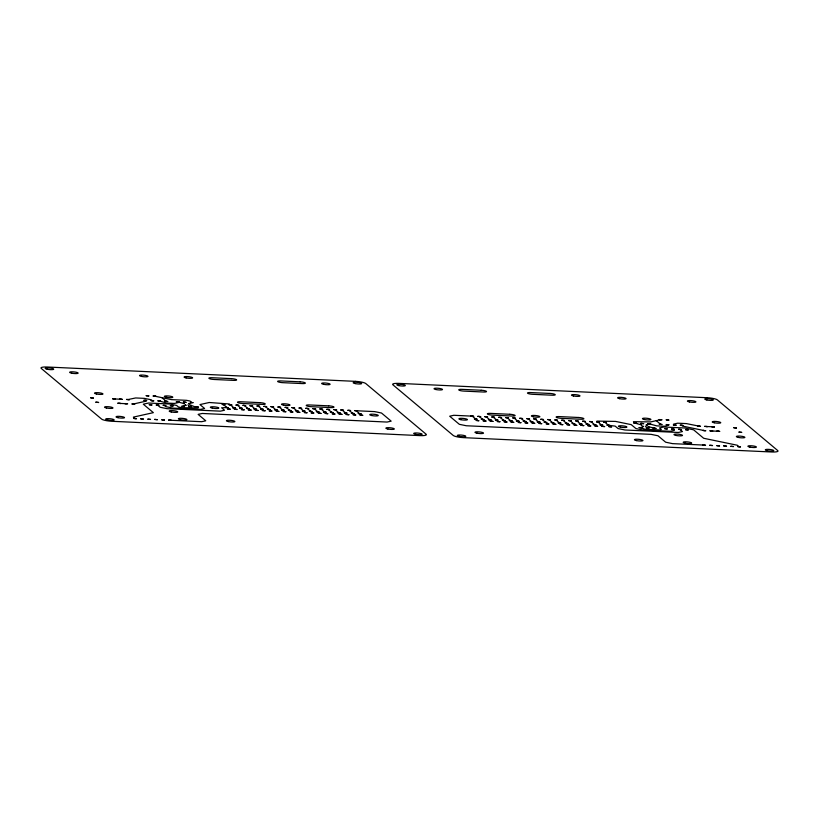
<?xml version="1.0" encoding="UTF-8"?>
<svg xmlns="http://www.w3.org/2000/svg" width="819" height="819" viewBox="0 0 819 819"><rect width="100%" height="100%" fill="white"/><g stroke="black" fill="none" stroke-linecap="round" stroke-linejoin="round"><path stroke-width="1.23" d="M93.356 398.054L90.54 397.788L93.366 398.014M115.295 399.129L112.541 398.812L115.366 399.037M124.846 403.542L127.672 403.828L124.857 403.624M129.33 399.733L126.495 399.437L129.33 399.692M134.633 404.207L131.828 403.931L134.654 404.156M146.222 395.731L149.038 395.935L146.202 395.69M143.939 400.215L146.765 400.501L143.949 400.296M153.194 395.976L156.019 396.263L153.194 396.038M149.263 404.678L152.088 404.965L149.273 404.76M153.675 400.911L150.921 400.593L153.747 400.829M140.694 418.775L143.53 419.062L140.694 418.826M164.895 401.187L167.721 401.474M150.491 419.441L147.686 419.154L150.512 419.389M163.227 405.333L166.052 405.62L163.216 405.374M167.711 401.515L164.885 401.228M176.402 401.73L179.228 402.016M173.024 405.999L170.209 405.712L173.044 405.948M179.156 402.098L176.402 401.781M164.455 420.086L161.64 419.789L164.476 420.034M184.521 406.531L181.716 406.234L184.551 406.48M190.366 402.375L193.192 402.661L190.407 402.477M195.69 406.838L198.515 407.135M198.495 407.186L195.69 406.9M224.836 404.74L222.021 404.443L224.856 404.688M225.573 407.381L228.399 407.667L225.583 407.452M230.17 409.193L227.344 408.927L230.17 409.152M235.995 405.047L238.82 405.333M238.8 405.395L235.995 405.108M239.537 408.026L242.373 408.312L239.557 408.108M244.123 409.858L241.308 409.551L244.144 409.807M249.959 405.702L252.795 405.989L249.979 405.784M249.283 408.732L246.529 408.415L249.355 408.64M255.282 410.165L258.108 410.452M258.087 410.514L255.303 410.247M263.933 406.347L266.759 406.644L263.933 406.408M263.298 409.346L260.483 409.039L263.319 409.295M269.256 410.821L272.082 411.107L269.256 410.872M277.907 407.002L280.733 407.289L277.917 407.084M277.272 409.991L274.457 409.695L277.293 409.94M283.22 411.466L286.046 411.752L283.22 411.527M287.694 407.667L284.889 407.381L287.715 407.616M288.431 410.309L291.257 410.595L288.452 410.38M295.434 410.708L298.249 410.913L295.413 410.667M297.195 412.121L300.02 412.407L297.205 412.192M301.607 408.353L298.853 408.016L301.689 408.261M302.406 410.954L305.231 411.24L302.406 411.015M306.982 412.786L304.177 412.5L307.002 412.735M312.827 408.63L315.653 408.916M311.179 412.848L313.994 413.052L311.159 412.807M315.643 408.957L312.817 408.661M316.369 411.609L319.205 411.896L316.39 411.681M320.956 413.431L318.141 413.134L320.976 413.38M326.791 409.275L329.627 409.561L326.832 409.377M326.167 412.274L323.362 411.988L326.187 412.213M333.098 412.633L330.333 412.295L333.169 412.541M334.869 414.117L332.104 413.779L334.94 414.035M340.765 409.93L343.591 410.217L340.776 410.002M340.131 412.919L337.315 412.622L340.151 412.868M346.089 414.394L348.914 414.68M350.573 410.575L347.747 410.309L350.573 410.544M348.843 414.772L346.089 414.455M354.729 410.575L357.565 410.862L354.729 410.636M354.105 413.575L351.29 413.267L354.125 413.523M360.053 415.049L362.878 415.335L360.094 415.141M477.825 416.308L480.661 416.595M480.63 416.656L477.846 416.39M481.377 419.287L484.203 419.574L481.388 419.369M484.828 416.717L487.643 416.922L484.807 416.676M483.149 420.771L485.974 421.058M485.974 421.099L483.138 420.812M491.799 416.963L494.625 417.25L491.799 417.014M491.113 419.983L488.359 419.666L491.185 419.901M499.928 421.765L497.113 421.468L499.948 421.713M505.763 417.608L508.599 417.895L505.784 417.69M505.088 420.638L502.323 420.301L505.159 420.546M511.087 422.072L513.912 422.369L511.097 422.154M519.737 418.263L522.563 418.55M519.123 421.242L516.287 420.946L519.123 421.201M522.542 418.601L519.737 418.314M520.894 422.665L518.069 422.399L520.904 422.686M525.061 422.727L527.886 423.013L525.061 422.788M529.524 418.929L526.719 418.642L529.545 418.878M530.272 421.56L533.097 421.846L530.282 421.642M539.025 423.382L541.85 423.669L539.025 423.433M543.499 419.574L540.683 419.277L543.519 419.523M544.236 422.215L547.061 422.502L544.256 422.287M548.812 424.047L546.007 423.761L548.843 423.986M557.411 420.26L554.647 419.922L557.483 420.178M558.21 422.86L561.035 423.147L558.21 422.921M562.786 424.692L559.971 424.385L562.807 424.641M568.632 420.536L571.457 420.823M567.997 423.536L565.192 423.249L568.017 423.474M571.447 420.864L568.632 420.597M576.76 425.348L573.945 425.041L576.781 425.286M582.596 421.191L585.421 421.478L582.637 421.283M581.971 424.181L579.156 423.873L581.992 424.129M587.919 425.655L590.745 425.941M590.724 425.993L587.929 425.726M596.57 421.836L599.395 422.123L596.58 421.918M595.935 424.836L593.12 424.529L595.956 424.774M600.112 424.815L602.938 425.102L600.112 424.856M601.883 426.3L604.719 426.586L601.883 426.361M606.377 422.491L603.552 422.215L606.377 422.45M607.104 425.143L609.93 425.43M609.909 425.481L607.094 425.194M640.806 423.351L643.632 423.638M639.158 427.569L641.973 427.774L639.137 427.528M643.632 423.669L640.796 423.382M648.935 428.153L646.119 427.856L648.955 428.102M659.213 419.533L662.049 419.819L659.234 419.615M666.277 424.529L669.113 424.815L666.297 424.611M671.6 429.002L674.426 429.289L671.6 429.054M676.074 425.204L673.269 424.918L676.095 425.143M685.575 429.647L688.4 429.934L685.585 429.729M704.668 426.32L707.493 426.607L704.678 426.402M709.991 430.784L712.817 431.07L709.991 430.845M714.455 426.986L711.65 426.699L714.485 426.934M702.743 444.942L705.579 445.229L702.743 444.973M709.735 445.26L712.561 445.546L709.735 445.321M719.522 445.935L716.717 445.649L719.543 445.874M736.455 428.009L733.65 427.723L736.476 427.958M733.486 446.58L730.681 446.273L733.517 446.529M740.478 446.908L737.673 446.56L740.499 446.857M183.128 406.357L185.749 405.088M189.158 403.808L191.779 402.538L189.988 401.034L186.537 400.327L171.406 399.621L154.607 396.14M643.171 426.382L640.55 427.651L645.075 429.269L659.295 429.934L661.353 429.473L659.51 427.927L663.615 427.006L684.817 427.999L693.58 429.811L703.654 438.267L737.305 445.239L739.076 446.724M646.58 425.102L649.201 423.832L656.838 425.88L664.332 426.228L668.427 425.317L667.69 424.692M133.241 404.033L146.243 401.126L145.352 400.378M660.626 419.697L650.624 421.928L633.445 421.683L635.237 423.188L641.359 424.856M127.918 399.57L135.657 397.952L144.349 398.362L151.239 399.785L152.334 400.706M113.943 398.914L120.936 399.242M706.08 426.484L713.062 426.812M119.267 403.378L126.249 403.706M711.404 430.948L718.386 431.275M170.045 420.239L201.658 421.703L205.764 420.792L198.116 414.373L202.221 413.462L387.07 422.061L391.175 421.15L381.511 413.032L374.611 411.599L356.142 410.739L359.695 413.718M704.156 445.096L672.542 443.632L665.642 442.199L658.005 435.78L651.105 434.357L466.257 425.747L459.357 424.324L449.682 416.206L453.787 415.284L472.256 416.144L475.798 419.123M699.098 426.156L686.383 423.597L677.692 423.188L673.587 424.109L674.682 425.02M704.412 430.62L682.555 426.095L681.664 425.348M648.402 426.627L654.524 428.296M190.97 405.333L198.178 407.903L181.9 407.708L178.45 406.992L176.607 405.446L169.717 404.013L148.505 403.03L143.294 404.197L153.368 412.653L133.354 417.117L135.125 418.611M183.937 403.562L177.805 401.894L178.552 402.508L174.447 403.429L166.953 403.081L159.316 401.023M679.995 429.484L682.473 431.562L678.367 432.473L624.969 429.995L618.069 428.562L615.161 426.115L608.507 425.307L604.965 422.328M673.013 429.166L674.436 430.354L670.331 431.275L642.792 429.995L635.902 428.562L631.244 424.651L615.591 421.416L596.897 421.099L601.525 424.979M656.295 420.669L660.708 424.375M646.16 424.754L647 425.45M647.983 426.279L648.812 426.975M645.362 426.156L647.542 427.979M640.939 424.508L641.779 425.215M642.751 426.034L643.591 426.73M590.99 421.672L594.543 424.651M584.008 421.345L587.551 424.324M577.026 421.027L580.569 424.007M570.034 420.7L573.587 423.679M563.052 420.372L566.605 423.351M556.07 420.045L559.612 423.024M549.088 419.727L552.63 422.696M542.096 419.4L545.649 422.379M535.114 419.072L538.667 422.051M528.132 418.744L531.674 421.724M521.15 418.427L524.692 421.396M514.158 418.099L517.71 421.079M507.176 417.772L510.728 420.751M500.194 417.444L503.736 420.423M493.212 417.127L496.754 420.096M486.22 416.799L489.772 419.778M479.238 416.472L482.79 419.451M349.16 410.411L352.702 413.39M342.178 410.094L345.72 413.073M335.186 409.766L338.738 412.745M328.204 409.439L331.756 412.418M321.222 409.111L324.764 412.09M314.24 408.794L317.782 411.762M307.248 408.466L310.8 411.445M300.266 408.138L303.818 411.118M293.284 407.811L296.826 410.79M286.302 407.493L289.844 410.462M279.31 407.166L282.862 410.145M272.328 406.838L275.87 409.817M265.346 406.511L268.888 409.49M258.354 406.193L261.906 409.162M251.372 405.866L254.924 408.845M244.39 405.538L247.932 408.517M237.408 405.21L240.95 408.19M233.968 407.862L229.34 403.982L209.265 402.498L199.949 404.576L204.607 408.486L200.501 409.398L172.963 408.118L166.062 406.685L164.639 405.497M223.433 404.566L226.986 407.545L221.611 407.801L224.519 410.237L220.424 411.158L167.025 408.671L160.125 407.248L157.657 405.17M188.739 403.46L189.578 404.156M190.551 404.975L191.39 405.681M187.94 404.862L190.11 406.685M183.517 403.214L184.357 403.91M185.329 404.74L186.169 405.436M161.886 397.645L166.298 401.351M95.874 402.18L98.689 402.487L95.895 402.16M119.533 399.058L122.348 399.365L119.584 399.027M117.875 403.204L120.69 403.511L117.926 403.173M133.732 418.427L136.538 418.734L133.773 418.396M157.924 400.849L160.739 401.156L157.975 400.819M156.255 404.985L159.07 405.292L156.275 404.975M154.678 419.41L157.494 419.707L154.699 419.389M183.395 402.037L186.21 402.344L183.415 402.016M168.653 420.055L171.468 420.362L168.704 420.024M188.718 406.5L191.533 406.808L188.718 406.5M229.023 404.709L231.838 405.016L229.023 404.709M232.576 407.688L235.381 407.995L232.576 407.688M234.347 409.172L237.162 409.48L234.367 409.162M242.997 405.354L245.802 405.661L243.018 405.344M248.311 409.828L251.126 410.124L248.311 409.828M253.521 408.661L256.337 408.968L253.542 408.64M256.961 406.009L259.777 406.316L256.982 405.989M262.285 410.473L265.1 410.78L262.285 410.473M267.496 409.316L270.311 409.613L267.496 409.316M270.935 406.664L273.741 406.961L270.956 406.644M276.249 411.128L279.064 411.435L276.279 411.107M281.46 409.961L284.275 410.268L281.46 409.961M291.881 407.637L294.697 407.944L291.933 407.606M290.223 411.773L293.038 412.08L290.274 411.742M305.856 408.282L308.671 408.589L305.856 408.282M309.398 411.261L312.213 411.568L309.449 411.23M319.83 408.937L322.635 409.244L319.83 408.937M325.143 413.4L327.958 413.708L325.163 413.38M333.794 409.582L336.609 409.889L333.794 409.582M339.117 414.056L341.933 414.353L339.117 414.056M344.328 412.889L347.143 413.196L344.349 412.868M353.081 414.701L355.896 415.008L353.102 414.69M358.292 413.534L361.107 413.841L358.292 413.534M470.853 415.97L473.669 416.267L470.853 415.97M474.406 418.949L477.221 419.246L474.426 418.929M476.177 420.434L478.992 420.741L476.228 420.403M490.151 421.079L492.966 421.386L490.151 421.079M495.362 419.922L498.177 420.229L495.413 419.891M498.802 417.27L501.607 417.577L498.822 417.25M504.115 421.734L506.93 422.041L504.115 421.734M509.326 420.567L512.141 420.874L509.326 420.567M512.766 417.915L515.581 418.222L512.817 417.885M523.3 421.222L526.115 421.529L523.3 421.222M533.722 418.898L536.537 419.195L533.742 418.878M532.053 423.034L534.868 423.341L532.104 423.003M537.264 421.867L540.079 422.174L537.264 421.867M547.686 419.543L550.501 419.85L547.737 419.512M551.238 422.522L554.053 422.829L551.259 422.502M553.009 424.007L555.825 424.314L553.009 424.007M561.66 420.198L564.475 420.495L561.66 420.198M566.983 424.662L569.789 424.969L567.004 424.641M572.194 423.495L574.999 423.802L572.215 423.484M575.624 420.843L578.439 421.15L575.655 420.823M580.947 425.307L583.763 425.614L580.947 425.307M586.158 424.15L588.974 424.447L586.158 424.15M589.598 421.498L592.413 421.795L589.598 421.498M594.922 425.962L597.727 426.269L594.942 425.941M608.886 426.607L611.701 426.914L608.906 426.597M633.834 423.003L636.65 423.31L633.834 423.003M647.809 423.658L650.624 423.955L647.809 423.658M653.122 428.122L655.937 428.429L653.122 428.122M659.315 424.191L662.121 424.498L659.336 424.17M666.216 419.84L669.031 420.147L666.267 419.809M664.629 428.654L667.444 428.961L664.649 428.644M680.261 425.163L683.077 425.471L680.313 425.133M678.603 429.31L681.418 429.617L678.654 429.279M697.696 425.982L700.511 426.279L697.747 425.941M703.019 430.446L705.835 430.753L703.04 430.425M716.994 431.091L719.799 431.398L717.014 431.081M723.72 445.894L726.525 446.201L723.72 445.894M738.984 432.115L741.799 432.422L739.004 432.104M355.354 381.347L47.369 367.014A8.548 1.607 5.6 0 0 41.206 368.386L101.679 419.144A8.548 1.607 5.6 0 0 112.019 421.283L420.004 435.616A8.548 1.607 5.6 0 0 426.156 434.244L365.694 383.487A8.548 1.607 5.6 0 0 355.354 381.347M706.981 397.717L398.996 383.384A8.548 1.607 5.6 0 0 392.844 384.756L453.306 435.513A8.548 1.607 5.6 0 0 463.646 437.653L771.631 451.986A8.548 1.607 5.6 0 0 777.794 450.614L717.321 399.856A8.548 1.607 5.6 0 0 706.981 397.717M231.316 378.624L212.07 377.723A4.279 0.799 5.6 0 0 208.999 378.409A4.279 0.799 5.6 0 0 214.168 379.484L233.415 380.374A4.279 0.799 5.6 0 0 236.496 379.688A4.279 0.799 5.6 0 0 231.316 378.624M300.071 381.818L280.815 380.927A4.279 0.799 5.6 0 0 277.743 381.613A4.279 0.799 5.6 0 0 282.913 382.678L302.16 383.579A4.279 0.799 5.6 0 0 305.241 382.893A4.279 0.799 5.6 0 0 300.071 381.818M481.203 390.253L461.957 389.353A4.279 0.799 5.6 0 0 458.875 390.039A4.279 0.799 5.6 0 0 464.056 391.113L483.302 392.014A4.279 0.799 5.6 0 0 486.373 391.318A4.279 0.799 5.6 0 0 481.203 390.253M549.948 393.448L530.702 392.557A4.279 0.799 5.6 0 0 527.62 393.243A4.279 0.799 5.6 0 0 532.8 394.318L552.047 395.208A4.279 0.799 5.6 0 0 555.128 394.523A4.279 0.799 5.6 0 0 549.948 393.448M259.951 402.651L240.704 401.75A4.279 0.799 5.6 0 0 237.623 402.436A4.279 0.799 5.6 0 0 242.793 403.511L262.039 404.402A4.279 0.799 5.6 0 0 265.121 403.716A4.279 0.799 5.6 0 0 259.951 402.651M328.695 405.845L309.449 404.955A4.279 0.799 5.6 0 0 306.367 405.64A4.279 0.799 5.6 0 0 311.537 406.715L330.794 407.606A4.279 0.799 5.6 0 0 333.865 406.92A4.279 0.799 5.6 0 0 328.695 405.845M509.838 414.281L490.581 413.39A4.279 0.799 5.6 0 0 487.51 414.076A4.279 0.799 5.6 0 0 492.68 415.141L511.926 416.042A4.279 0.799 5.6 0 0 515.008 415.356A4.279 0.799 5.6 0 0 509.838 414.281M578.583 417.485L559.326 416.584A4.279 0.799 5.6 0 0 556.255 417.27A4.279 0.799 5.6 0 0 561.424 418.345L580.671 419.236A4.279 0.799 5.6 0 0 583.752 418.55A4.279 0.799 5.6 0 0 578.583 417.485M371.775 415.54A4.279 0.799 5.6 0 0 378.286 415.499A4.279 0.799 5.6 0 0 372.041 414.168A4.279 0.799 5.6 0 0 371.775 415.54M387.827 429.013A4.279 0.799 5.6 0 0 394.348 428.982A4.279 0.799 5.6 0 0 388.104 427.651A4.279 0.799 5.6 0 0 387.827 429.013M228.368 421.59A4.279 0.799 5.6 0 0 234.879 421.56A4.279 0.799 5.6 0 0 228.634 420.229A4.279 0.799 5.6 0 0 228.368 421.59M212.305 408.108A4.279 0.799 5.6 0 0 218.816 408.077A4.279 0.799 5.6 0 0 212.582 406.746A4.279 0.799 5.6 0 0 212.305 408.108M171.212 411.957A4.279 0.799 5.6 0 0 177.733 411.916A4.279 0.799 5.6 0 0 171.488 410.585A4.279 0.799 5.6 0 0 171.212 411.957M180.385 419.656A4.279 0.799 5.6 0 0 186.906 419.615A4.279 0.799 5.6 0 0 180.661 418.284A4.279 0.799 5.6 0 0 180.385 419.656M106.48 408.005A4.279 0.799 5.6 0 0 112.991 407.975A4.279 0.799 5.6 0 0 106.746 406.644A4.279 0.799 5.6 0 0 106.48 408.005M118.008 417.68A4.279 0.799 5.6 0 0 124.519 417.649A4.279 0.799 5.6 0 0 118.274 416.318A4.279 0.799 5.6 0 0 118.008 417.68M96.468 394A4.279 0.799 5.6 0 0 102.979 393.97A4.279 0.799 5.6 0 0 96.734 392.639A4.279 0.799 5.6 0 0 96.468 394M166.308 397.256A4.279 0.799 5.6 0 0 172.829 397.225A4.279 0.799 5.6 0 0 166.585 395.894A4.279 0.799 5.6 0 0 166.308 397.256M141.482 376.412A4.279 0.799 5.6 0 0 147.993 376.382A4.279 0.799 5.6 0 0 141.748 375.051A4.279 0.799 5.6 0 0 141.482 376.412M71.632 373.167A4.279 0.799 5.6 0 0 78.153 373.126A4.279 0.799 5.6 0 0 71.908 371.795A4.279 0.799 5.6 0 0 71.632 373.167M323.597 384.316A4.279 0.799 5.6 0 0 330.118 384.285A4.279 0.799 5.6 0 0 323.874 382.954A4.279 0.799 5.6 0 0 323.597 384.316M186.108 377.917A4.279 0.799 5.6 0 0 192.619 377.876A4.279 0.799 5.6 0 0 186.384 376.545A4.279 0.799 5.6 0 0 186.108 377.917M283.487 405.149A4.279 0.799 5.6 0 0 289.998 405.108A4.279 0.799 5.6 0 0 283.753 403.777A4.279 0.799 5.6 0 0 283.487 405.149M47.195 369.236A4.279 0.799 5.6 0 0 53.716 369.195A4.279 0.799 5.6 0 0 47.471 367.864A4.279 0.799 5.6 0 0 47.195 369.236M355.18 383.579A4.279 0.799 5.6 0 0 361.701 383.538A4.279 0.799 5.6 0 0 355.456 382.207A4.279 0.799 5.6 0 0 355.18 383.579M415.653 434.326A4.279 0.799 5.6 0 0 422.164 434.295A4.279 0.799 5.6 0 0 415.919 432.964A4.279 0.799 5.6 0 0 415.653 434.326M107.668 419.993A4.279 0.799 5.6 0 0 114.179 419.952A4.279 0.799 5.6 0 0 107.934 418.622A4.279 0.799 5.6 0 0 107.668 419.993M460.913 419.686A4.279 0.799 5.6 0 0 467.434 419.656A4.279 0.799 5.6 0 0 461.189 418.314A4.279 0.799 5.6 0 0 460.913 419.686M476.975 433.169A4.279 0.799 5.6 0 0 483.497 433.128A4.279 0.799 5.6 0 0 477.252 431.797A4.279 0.799 5.6 0 0 476.975 433.169M636.445 440.591A4.279 0.799 5.6 0 0 642.956 440.561A4.279 0.799 5.6 0 0 636.711 439.219A4.279 0.799 5.6 0 0 636.445 440.591M620.382 427.108A4.279 0.799 5.6 0 0 626.893 427.078A4.279 0.799 5.6 0 0 620.659 425.747A4.279 0.799 5.6 0 0 620.382 427.108M675.992 435.452A4.279 0.799 5.6 0 0 682.503 435.421A4.279 0.799 5.6 0 0 676.259 434.08A4.279 0.799 5.6 0 0 675.992 435.452M685.165 443.151A4.279 0.799 5.6 0 0 691.676 443.12A4.279 0.799 5.6 0 0 685.431 441.789A4.279 0.799 5.6 0 0 685.165 443.151M738.369 437.428A4.279 0.799 5.6 0 0 744.891 437.387A4.279 0.799 5.6 0 0 738.646 436.056A4.279 0.799 5.6 0 0 738.369 437.428M749.897 447.102A4.279 0.799 5.6 0 0 756.418 447.061A4.279 0.799 5.6 0 0 750.173 445.731A4.279 0.799 5.6 0 0 749.897 447.102M714.24 422.768A4.279 0.799 5.6 0 0 720.761 422.727A4.279 0.799 5.6 0 0 714.516 421.396A4.279 0.799 5.6 0 0 714.24 422.768M644.399 419.512A4.279 0.799 5.6 0 0 650.91 419.482A4.279 0.799 5.6 0 0 644.666 418.151A4.279 0.799 5.6 0 0 644.399 419.512M619.563 398.669A4.279 0.799 5.6 0 0 626.085 398.638A4.279 0.799 5.6 0 0 619.84 397.307A4.279 0.799 5.6 0 0 619.563 398.669M689.414 401.924A4.279 0.799 5.6 0 0 695.925 401.894A4.279 0.799 5.6 0 0 689.68 400.552A4.279 0.799 5.6 0 0 689.414 401.924M435.995 389.547A4.279 0.799 5.6 0 0 442.506 389.516A4.279 0.799 5.6 0 0 436.261 388.186A4.279 0.799 5.6 0 0 435.995 389.547M573.484 395.956A4.279 0.799 5.6 0 0 580.006 395.915A4.279 0.799 5.6 0 0 573.761 394.584A4.279 0.799 5.6 0 0 573.484 395.956M533.364 416.779A4.279 0.799 5.6 0 0 539.885 416.748A4.279 0.799 5.6 0 0 533.64 415.417A4.279 0.799 5.6 0 0 533.364 416.779M706.807 399.948A4.279 0.799 5.6 0 0 713.329 399.907A4.279 0.799 5.6 0 0 707.084 398.577A4.279 0.799 5.6 0 0 706.807 399.948M398.822 385.606A4.279 0.799 5.6 0 0 405.344 385.575A4.279 0.799 5.6 0 0 399.099 384.234A4.279 0.799 5.6 0 0 398.822 385.606M459.295 436.363A4.279 0.799 5.6 0 0 465.806 436.322A4.279 0.799 5.6 0 0 459.561 434.991A4.279 0.799 5.6 0 0 459.295 436.363M767.28 450.696A4.279 0.799 5.6 0 0 773.791 450.665A4.279 0.799 5.6 0 0 767.546 449.334A4.279 0.799 5.6 0 0 767.28 450.696"/></g></svg>
